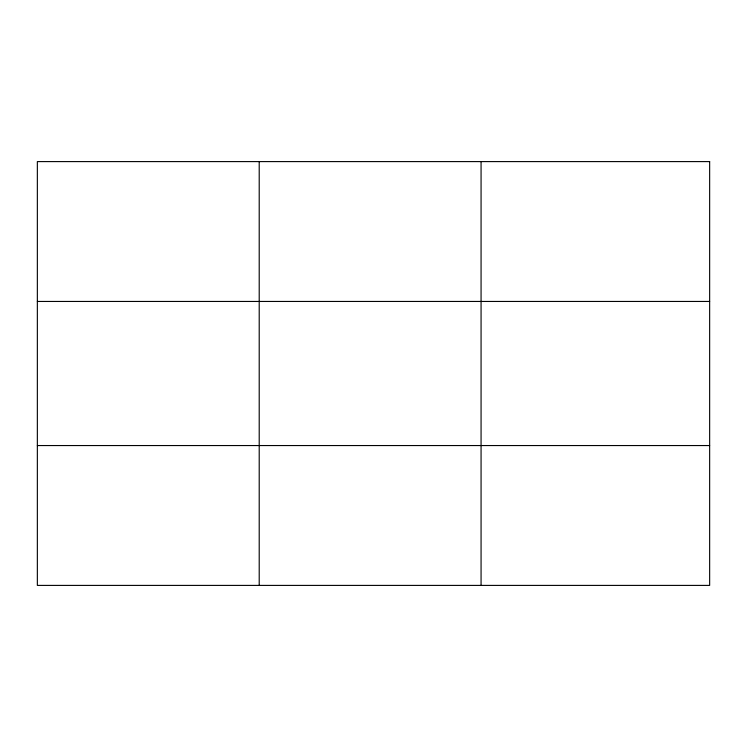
<?xml version="1.0" encoding="UTF-8"?>
<svg xmlns="http://www.w3.org/2000/svg" width="747" height="747" viewBox="0 0 747 747"><rect width="100%" height="100%" fill="white"/><g stroke="black" fill="none" stroke-linecap="round" stroke-linejoin="round"><path stroke-width="1.12" d="M259.209 161.595L259.209 585.405M481.068 161.595L481.068 585.405M37.35 301.452L709.65 301.452M37.35 445.548L709.65 445.548M709.65 161.595L709.65 585.405L37.35 585.405L37.35 161.595L709.65 161.595"/></g></svg>
